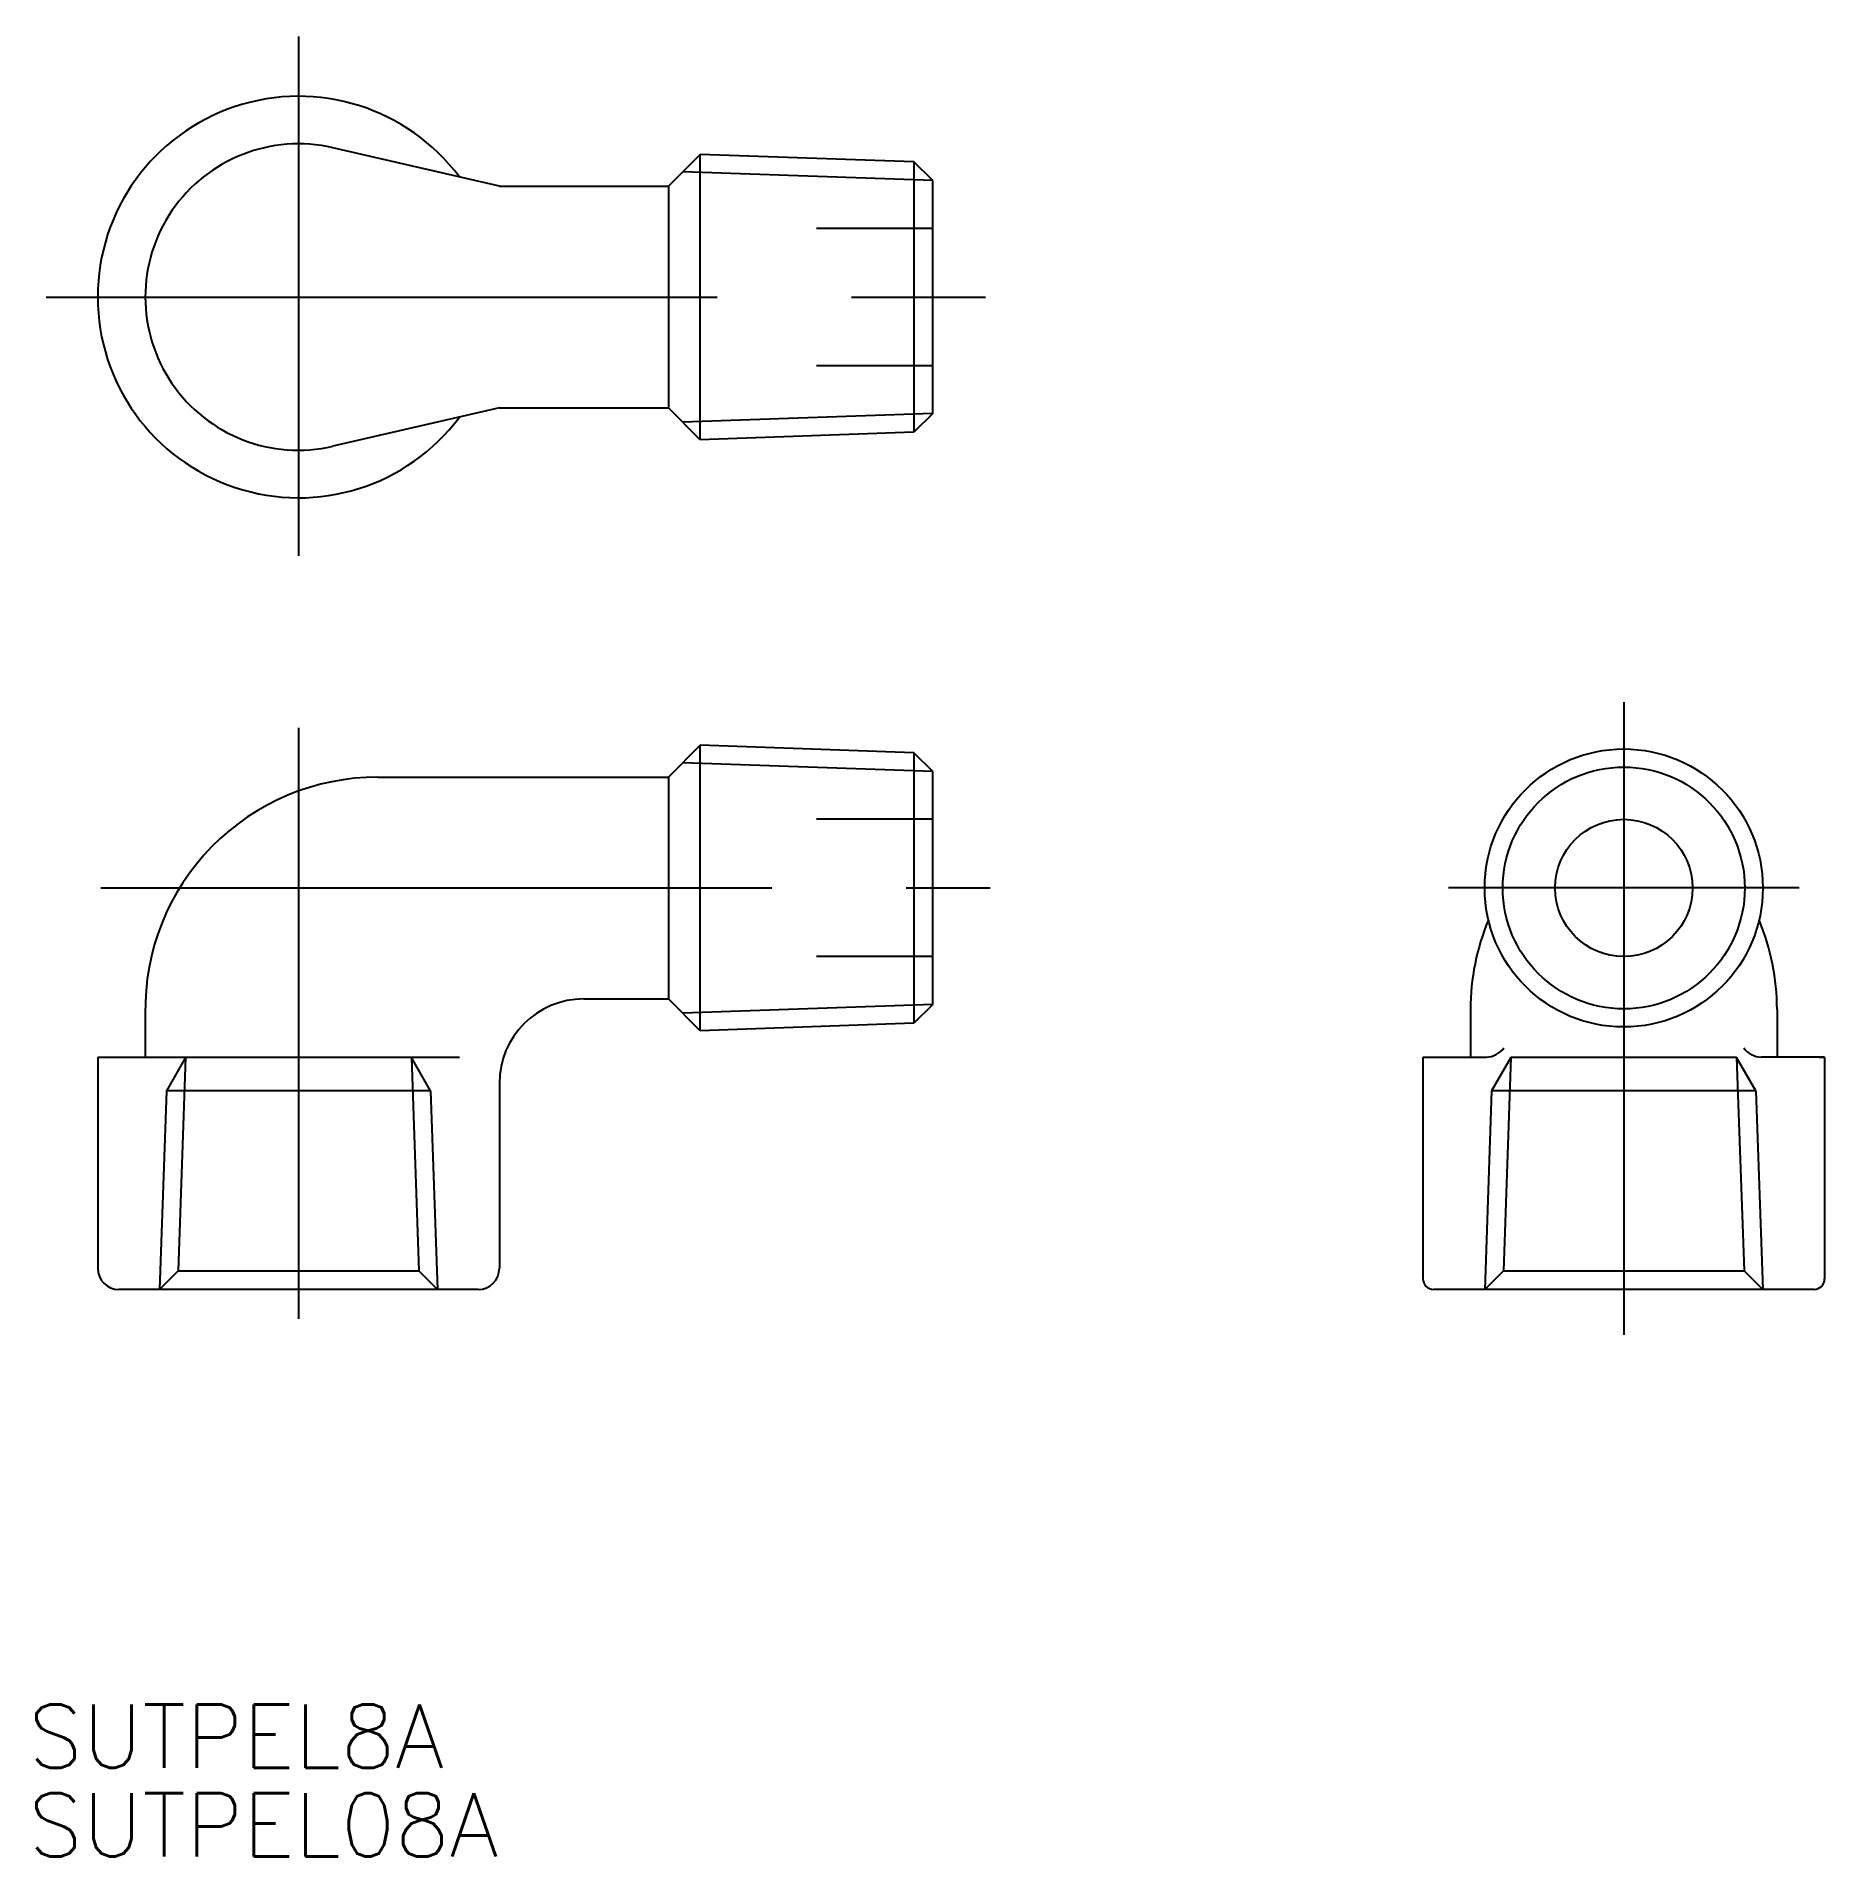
# Model space of a CAD drawing. Extents: x -12.4 to 72.2, y -45.8 to 40.3.
import ezdxf

# ---------------------------------------------------------------- set-up
doc = ezdxf.new("R2010")
doc.units = 0
doc.linetypes.add('CENTER', pattern=[50.8, 31.75, -6.35, 6.35, -6.35])
doc.linetypes.add('DASHED', pattern=[19.05, 12.7, -6.35])
doc.layers.get('0').update_dxf_attribs({"linetype": 'CONTINUOUS'})
doc.layers.add('CENTER', color=1, linetype='CENTER')
doc.styles.get("Standard").update_dxf_attribs({"font": 'txt.shx', "height": 3, "bigfont": 'bigfont.shx'})

# ---------------------------------------------------------------- blocks, each defined once
blk = doc.blocks.new('*U4')
at = {"color": 7, "linetype": 'CONTINUOUS'}
blk.add_text('SUTPEL8A', height=3, dxfattribs=at).set_placement((-12.785, -41.64))
blk = doc.blocks.new('*U5')
at = {"color": 7, "linetype": 'CONTINUOUS'}
blk.add_text('SUTPEL08A', height=3, dxfattribs=at).set_placement((-12.785, -45.843))

msp = doc.modelspace()

# ---------------------------------------------------------------- linework, layer by layer
at = {"color": 7, "linetype": 'CONTINUOUS'}
for p, q in [((9.5, 33.218), (1.629, 35.032)), ((19, 34.721), (17.497, 33.218)), ((19, 21.215), (19, 34.721)), ((29.113, 34.367), (19, 34.721)), ((30, 33.48), (29.113, 34.367)), ((29.113, 34.367), (29.113, 21.568)), ((9.5, 33.218), (17.497, 33.218)), ((17.497, 33.218), (17.497, 22.718)), ((30, 22.455), (30, 33.48)), ((9.5, 22.718), (1.629, 20.903)), ((9.5, 22.718), (17.497, 22.718)), ((19, 21.215), (17.497, 22.718)), ((30, 22.455), (29.113, 21.568)), ((29.113, 21.568), (19, 21.215)), ((19, 6.753), (17.497, 5.25)), ((19, -6.753), (19, 6.753)), ((29.113, 6.4), (19, 6.753)), ((30, 5.513), (29.113, 6.4)), ((29.113, 6.4), (29.113, -6.4)), ((3.75, 5.25), (17.497, 5.25)), ((17.497, 5.25), (17.497, -5.25)), ((30, -5.513), (30, 5.513)), ((-7.25, -5.948), (-7.25, -8)), ((13.5, -5.25), (17.497, -5.25)), ((19, -6.753), (17.497, -5.25)), ((30, -5.513), (29.113, -6.4)), ((55.443, -5.75), (55.443, -8)), ((69.943, -5.75), (69.943, -8)), ((29.113, -6.4), (19, -6.753)), ((-9.5, -8), (-9.5, -18)), ((-9.5, -8), (7.611, -8)), ((53.193, -8), (56.193, -8)), ((53.193, -8), (53.193, -18.5)), ((72.193, -8), (69.193, -8)), ((71.943, -8), (72.193, -8)), ((72.193, -8), (72.193, -18.5)), ((9.5, -9.25), (9.5, -18)), ((9.5, -11.817), (9.5, -13.5)), ((8.5, -19), (-8.5, -19)), ((71.693, -19), (53.693, -19))]:
    msp.add_line(p, q, dxfattribs=at)
at = {"color": 3, "linetype": 'CONTINUOUS'}
for p, q in [((30, 33.48), (18.173, 33.893)), ((30, 22.455), (18.173, 22.042)), ((30, 5.513), (18.173, 5.926)), ((30, -5.513), (18.173, -5.926))]:
    msp.add_line(p, q, dxfattribs=at)
at = {"color": 3, "linetype": 'DASHED'}
for p, q in [((30, 31.218), (24.5, 31.218)), ((30, 24.718), (24.5, 24.718)), ((30, 3.25), (24.5, 3.25)), ((30, -3.25), (24.5, -3.25)), ((-5.339, -8.022), (-6.25, -9.6)), ((-5.339, -8.022), (-5.692, -18.113)), ((5.339, -8.022), (-5.339, -8.022)), ((6.25, -9.6), (5.339, -8.022)), ((5.339, -8.022), (5.692, -18.113)), ((57.354, -8.022), (56.443, -9.6)), ((57.354, -8.022), (57.001, -18.113)), ((68.032, -8.022), (57.354, -8.022)), ((68.943, -9.6), (68.032, -8.022)), ((68.032, -8.022), (68.384, -18.113)), ((-6.25, -9.6), (-6.579, -19)), ((6.25, -9.6), (-6.25, -9.6)), ((6.25, -9.6), (6.578, -19)), ((56.443, -9.6), (56.114, -19)), ((68.943, -9.6), (56.443, -9.6)), ((68.943, -9.6), (69.271, -19)), ((-5.692, -18.113), (-6.579, -19)), ((-5.692, -18.113), (5.692, -18.113)), ((5.692, -18.113), (6.578, -19)), ((57.001, -18.113), (56.114, -19)), ((57.001, -18.113), (68.384, -18.113)), ((68.384, -18.113), (69.271, -19))]:
    msp.add_line(p, q, dxfattribs=at)
at = {"color": 7, "linetype": 'CONTINUOUS'}
for radius in [6.579, 3.25]:
    msp.add_circle((62.693, 0), radius, dxfattribs=at)
at = {"color": 3, "linetype": 'CONTINUOUS'}
msp.add_circle((62.693, 0), 5.723, dxfattribs=at)
at = {"color": 7, "linetype": 'CONTINUOUS'}
for centre, radius, start, end in [((0, 27.968), 9.5, 36.76096, 323.23904), ((0, 27.968), 7.25, 77.01758, 282.98242), ((3.751, -5.753), 11.003, 90.00652, 181.01694), ((66.443, -5.75), 11, 157.35274, 180), ((58.943, -5.75), 11, 0, 22.64726), ((13.5, -9.25), 4, 90, 180), ((56.193, -7), 1, 270, 325.0553), ((69.193, -7), 1, 214.9447, 270), ((-8.5, -18), 1, 180, 270), ((8.5, -18), 1, 270, 0), ((53.693, -18.5), 0.5, 180, 270), ((71.693, -18.5), 0.5, 270, 0)]:
    msp.add_arc(centre, radius, start, end, dxfattribs=at)
at = {"layer": 'CENTER', "color": 1, "linetype": 'CENTER'}
for p, q in [((0, 40.304), (0, 15.724)), ((-11.945, 27.968), (32.719, 27.968)), ((62.693, 8.79), (62.693, -21.145)), ((0, 7.582), (0, -20.386)), ((-9.356, 0), (32.719, 0)), ((70.992, 0), (54.394, 0))]:
    msp.add_line(p, q, dxfattribs=at)

# ---------------------------------------------------------------- block references
at = {"color": 7, "linetype": 'CONTINUOUS'}
for name in ['*U4', '*U5']:
    msp.add_blockref(name, (0, 0), dxfattribs=at)

doc.saveas('drawing.dxf')
